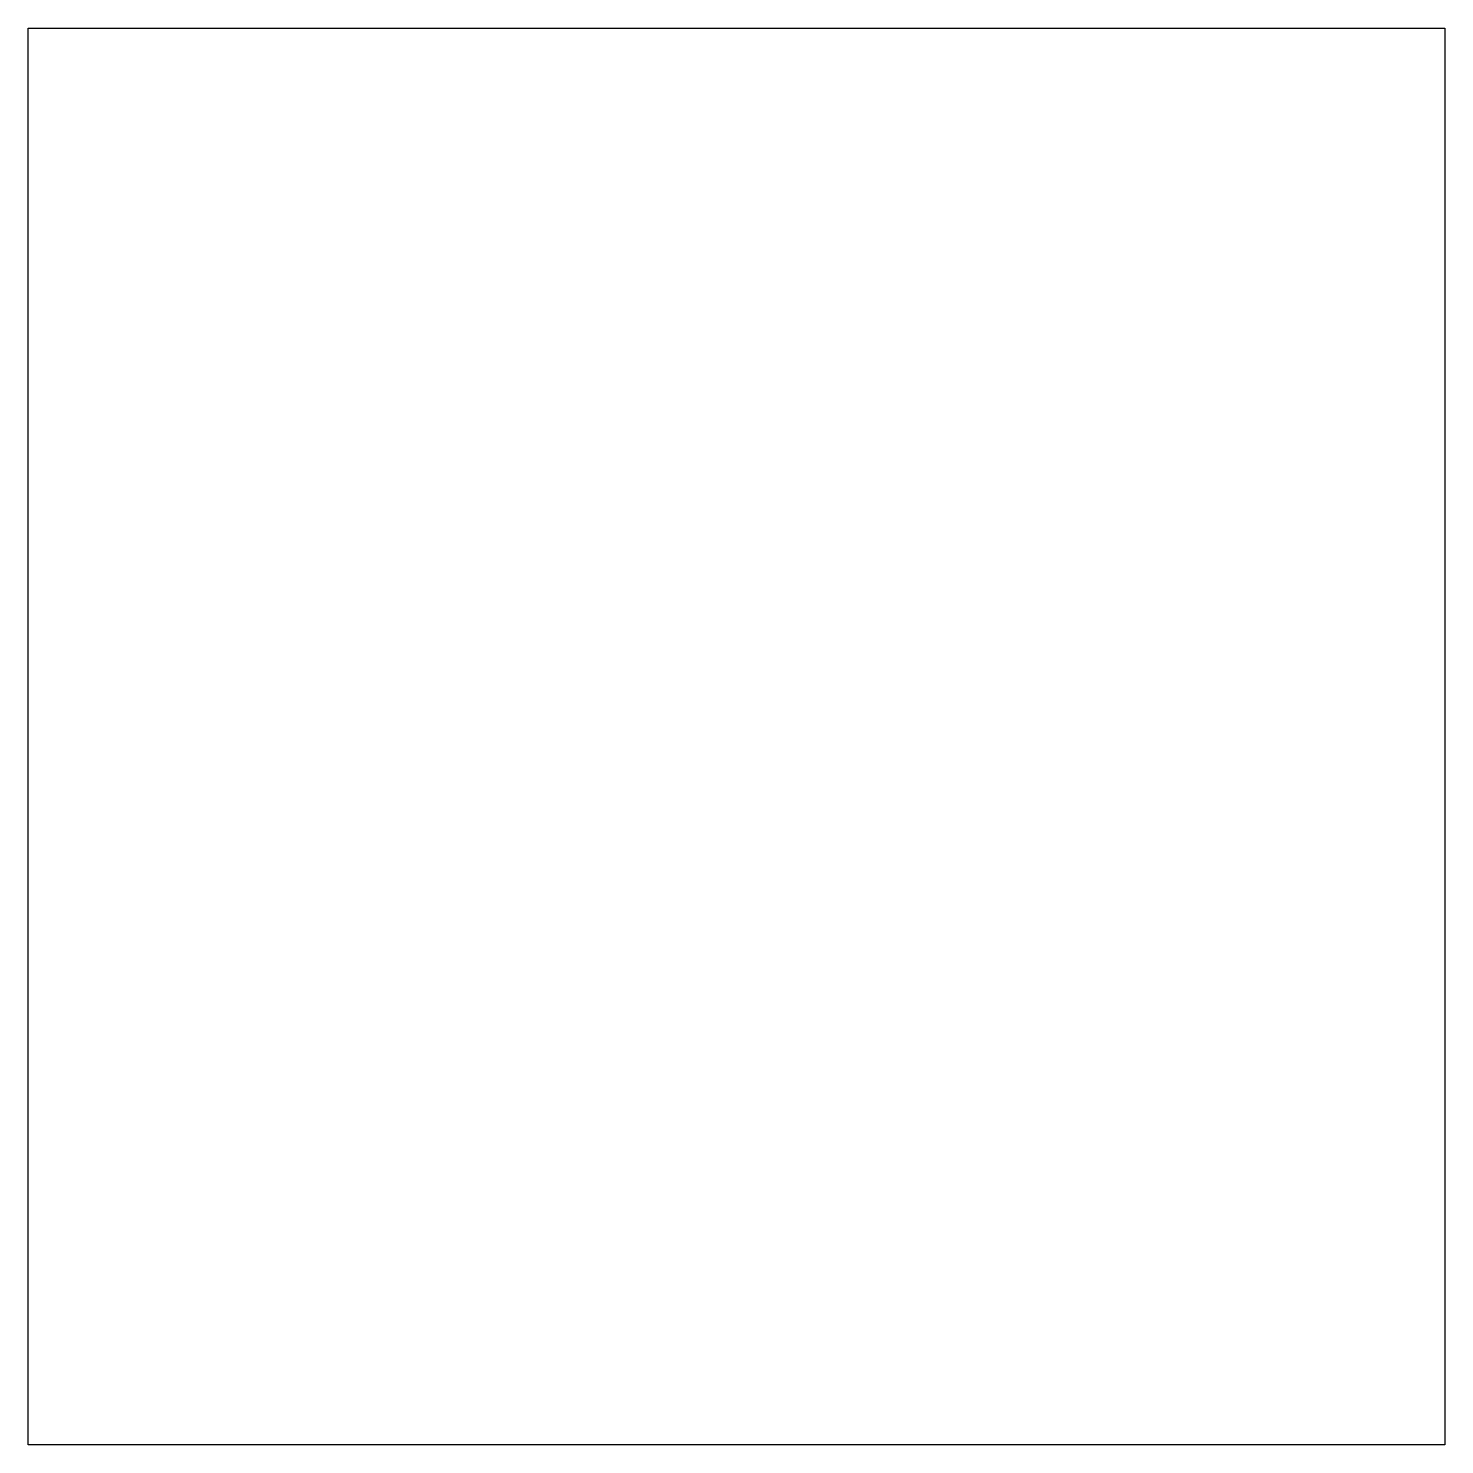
# Model space of a CAD drawing. Header units: inches. Extents: x 178 to 434, y 268 to 524.
import ezdxf

# ---------------------------------------------------------------- set-up
doc = ezdxf.new("R2010")
doc.units = ezdxf.units.IN
doc.header["$MEASUREMENT"] = 0
doc.layers.add('Layer 1', color=7, linetype='Continuous')
picture_1 = doc.add_image_def('image1.png', size_in_pixel=(256, 256))

msp = doc.modelspace()

# ---------------------------------------------------------------- pictures from other files: only their frames are drawn
at = {"layer": 'Layer 1'}
image = msp.add_image(picture_1, insert=(178, 268), size_in_units=(256, 256), dxfattribs=at)

doc.saveas('drawing.dxf')
